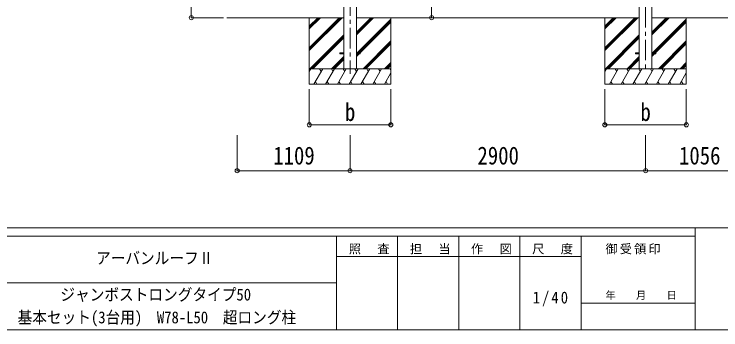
# Model space of a CAD drawing. Units: millimetres at full size, sheet at 1:40. Extents: x -11243 to 11243, y -7760 to 7760.
# Drawn here: x 438 to 7374, y -7760 to -4665 of the extents above; entities that cross this region are included whole.
import ezdxf
from ezdxf.enums import TextEntityAlignment as Align

# ---------------------------------------------------------------- set-up
doc = ezdxf.new("R2010")
doc.units = ezdxf.units.MM
doc.header["$LTSCALE"] = 40
doc.header["$PDMODE"] = 32
doc.header["$PDSIZE"] = 40
doc.linetypes.add('CHAIN1', pattern=[8, 5, -1, 1, -1])
for name, color, linetype, lineweight in [('0-0_0', 7, 'Continuous', 9), ('0-1_本体', 5, 'CHAIN1', 9), ('0-3_ELV2', 4, 'Continuous', 9), ('0-6_OTH_LINE', 6, 'Continuous', 9), ('F-0_240', 7, 'Continuous', 9)]:
    doc.layers.add(name, color=color, linetype=linetype, lineweight=lineweight)
doc.styles.add('ＭＳ ゴシック', font='')
doc.styles.get('ＭＳ ゴシック').set_extended_font_data('MS Gothic')

msp = doc.modelspace()

# ---------------------------------------------------------------- linework, layer by layer
at = {"layer": '0-0_0'}
for p, q in [((2526.47, -4699.69), (3672.53, -4699.69)), ((3335.03, -4699.69), (3335.03, -5349.69)), ((3335.03, -4993.86), (3629.21, -4699.69)), ((3335.03, -5008.01), (3643.35, -4699.69)), ((3335.03, -5022.15), (3657.49, -4699.69)), ((3335.03, -4810.02), (3445.36, -4699.69)), ((3335.03, -4795.88), (3431.22, -4699.69)), ((3335.03, -4781.73), (3417.08, -4699.69)), ((3797.53, -4699.69), (6572.45, -4699.69)), ((3797.53, -4868.02), (3965.86, -4699.69)), ((3797.53, -4853.88), (3951.72, -4699.69)), ((3797.53, -4839.73), (3937.58, -4699.69)), ((3804.21, -5045.19), (4135.03, -4714.37)), ((4135.03, -4699.69), (4135.03, -5349.69)), ((6234.95, -4699.69), (6234.95, -5349.69)), ((6234.95, -4993.86), (6529.13, -4699.69)), ((6234.95, -5008.01), (6543.27, -4699.69)), ((6234.95, -5022.15), (6557.41, -4699.69)), ((6234.95, -4810.02), (6345.28, -4699.69)), ((6234.95, -4795.88), (6331.14, -4699.69)), ((6234.95, -4781.73), (6317, -4699.69)), ((6697.45, -4699.69), (7791.01, -4699.69)), ((6697.45, -4868.02), (6865.78, -4699.69)), ((6697.45, -4853.88), (6851.64, -4699.69)), ((6697.45, -4839.73), (6837.5, -4699.69)), ((6704.12, -5045.19), (7034.95, -4714.37)), ((7034.95, -4699.69), (7034.95, -5349.69)), ((3818.35, -5045.19), (4135.03, -4728.51)), ((3832.49, -5045.19), (4135.03, -4742.65)), ((6718.27, -5045.19), (7034.95, -4728.51)), ((6732.41, -5045.19), (7034.95, -4742.65)), ((3341.34, -5199.69), (3672.53, -4868.5)), ((3355.48, -5199.69), (3672.53, -4882.64)), ((3369.62, -5199.69), (3672.53, -4896.78)), ((6241.26, -5199.69), (6572.45, -4868.5)), ((6255.4, -5199.69), (6572.45, -4882.64)), ((6269.54, -5199.69), (6572.45, -4896.78)), ((3861.84, -5199.69), (4135.03, -4926.5)), ((3875.98, -5199.69), (4135.03, -4940.64)), ((3890.12, -5199.69), (4135.03, -4954.78)), ((6761.76, -5199.69), (7034.95, -4926.5)), ((6775.9, -5199.69), (7034.95, -4940.64)), ((6790.04, -5199.69), (7034.95, -4954.78)), ((3797.53, -5080.15), (3823.49, -5054.19)), ((3797.53, -5066.01), (3809.35, -5054.19)), ((6697.45, -5080.15), (6723.41, -5054.19)), ((6697.45, -5066.01), (6709.27, -5054.19)), ((3672.53, -5080.63), (3553.47, -5199.69)), ((3567.61, -5199.69), (3672.53, -5094.77)), ((3581.76, -5199.69), (3672.53, -5108.91)), ((6572.45, -5080.63), (6453.39, -5199.69)), ((6467.53, -5199.69), (6572.45, -5094.77)), ((6481.67, -5199.69), (6572.45, -5108.91)), ((4135.03, -5199.69), (3335.03, -5199.69)), ((3335.03, -5227.19), (3350.91, -5199.69)), ((3379.78, -5349.69), (3466.38, -5199.69)), ((3451.38, -5225.67), (3436.38, -5199.69)), ((3495.25, -5349.69), (3581.85, -5199.69)), ((3566.85, -5225.67), (3551.85, -5199.69)), ((3610.72, -5349.69), (3697.32, -5199.69)), ((3682.32, -5225.67), (3667.32, -5199.69)), ((3726.19, -5349.69), (3812.79, -5199.69)), ((3797.79, -5225.67), (3782.79, -5199.69)), ((3841.66, -5349.69), (3928.26, -5199.69)), ((3913.26, -5225.67), (3898.26, -5199.69)), ((3957.13, -5349.69), (4043.73, -5199.69)), ((4013.73, -5199.69), (4028.73, -5225.67)), ((4073.97, -5199.69), (4135.03, -5138.63)), ((4088.11, -5199.69), (4135.03, -5152.77)), ((4102.26, -5199.69), (4135.03, -5166.91)), ((4129.2, -5199.69), (4135.03, -5209.79)), ((7034.95, -5199.69), (6234.95, -5199.69)), ((6234.95, -5227.19), (6250.83, -5199.69)), ((6279.69, -5349.69), (6366.3, -5199.69)), ((6351.3, -5225.67), (6336.3, -5199.69)), ((6395.17, -5349.69), (6481.77, -5199.69)), ((6466.77, -5225.67), (6451.76, -5199.69)), ((6510.63, -5349.69), (6597.24, -5199.69)), ((6582.24, -5225.67), (6567.24, -5199.69)), ((6626.11, -5349.69), (6712.71, -5199.69)), ((6697.71, -5225.67), (6682.71, -5199.69)), ((6741.58, -5349.69), (6828.18, -5199.69)), ((6813.18, -5225.67), (6798.18, -5199.69)), ((6857.05, -5349.69), (6943.65, -5199.69)), ((6913.65, -5199.69), (6928.65, -5225.67)), ((6973.89, -5199.69), (7034.95, -5138.63)), ((6988.03, -5199.69), (7034.95, -5152.77)), ((7002.17, -5199.69), (7034.95, -5166.91)), ((7029.12, -5199.69), (7034.95, -5209.79)), ((4072.6, -5349.69), (4135.03, -5241.55)), ((6972.52, -5349.69), (7034.95, -5241.55)), ((3394.77, -5323.71), (3409.77, -5349.69)), ((3510.25, -5323.71), (3525.24, -5349.69)), ((3625.72, -5323.71), (3640.72, -5349.69)), ((3741.19, -5323.71), (3756.19, -5349.69)), ((3856.66, -5323.71), (3871.65, -5349.69)), ((3972.13, -5323.71), (3987.12, -5349.69)), ((4087.6, -5323.71), (4102.59, -5349.69)), ((6294.69, -5323.71), (6309.69, -5349.69)), ((6410.16, -5323.71), (6425.16, -5349.69)), ((6525.63, -5323.71), (6540.63, -5349.69)), ((6641.1, -5323.71), (6656.1, -5349.69)), ((6756.57, -5323.71), (6771.57, -5349.69)), ((6872.04, -5323.71), (6887.04, -5349.69)), ((6987.51, -5323.71), (7002.51, -5349.69)), ((3335.03, -5349.69), (4135.03, -5349.69)), ((6234.95, -5349.69), (7034.95, -5349.69))]:
    msp.add_line(p, q, dxfattribs=at)
at = {"layer": '0-1_本体'}
for p, q in [((6634.95, -1397.08), (6634.95, -5234.43)), ((3735.03, -1599.86), (3735.03, -5250.3))]:
    msp.add_line(p, q, dxfattribs=at)
at = {"layer": '0-3_ELV2'}
for p, q in [((6572.45, -1698.01), (6572.45, -5199.69)), ((6697.45, -5199.69), (6697.45, -1698.01)), ((3672.53, -5199.69), (3672.53, -1900.79)), ((3797.53, -1900.79), (3797.53, -5199.69)), ((3635.03, -5045.19), (3672.53, -5045.19)), ((3635.03, -5045.19), (3635.03, -5054.19)), ((3635.03, -5054.19), (3672.53, -5054.19)), ((3797.53, -5045.19), (3835.03, -5045.19)), ((3797.53, -5054.19), (3835.03, -5054.19)), ((3835.03, -5045.19), (3835.03, -5054.19)), ((6534.95, -5045.19), (6572.45, -5045.19)), ((6534.95, -5045.19), (6534.95, -5054.19)), ((6534.95, -5054.19), (6572.45, -5054.19)), ((6697.45, -5045.19), (6734.95, -5045.19)), ((6697.45, -5054.19), (6734.95, -5054.19)), ((6734.95, -5045.19), (6734.95, -5054.19))]:
    msp.add_line(p, q, dxfattribs=at)
at = {"layer": '0-6_OTH_LINE'}
for p, q in [((2176.84, -4699.69), (2176.84, -1680.92)), ((4534.7, -1899.69), (4534.7, -4699.69)), ((2176.84, -4699.69), (2493.08, -4699.69)), ((4534.7, -4699.69), (3894.67, -4699.69)), ((3335.03, -5749.69), (3335.03, -5400.69)), ((4135.03, -5749.69), (4135.03, -5400.69)), ((6234.95, -5749.69), (6234.95, -5400.69)), ((7034.95, -5749.69), (7034.95, -5400.69)), ((3335.03, -5749.69), (4135.03, -5749.69)), ((6234.95, -5749.69), (7034.95, -5749.69)), ((2626.47, -6199.69), (2626.47, -5849.69)), ((3735.07, -6199.69), (3735.07, -5849.69)), ((6634.95, -6199.69), (6634.95, -5849.69)), ((2626.47, -6199.69), (3735.07, -6199.69)), ((3735.07, -6199.69), (6634.95, -6199.69)), ((6634.95, -6199.69), (7691.01, -6199.69))]:
    msp.add_line(p, q, dxfattribs=at)
for p in [(2176.84, -4699.69), (4534.7, -4699.69), (3335.03, -5749.69), (4135.03, -5749.69), (6234.95, -5749.69), (7034.95, -5749.69), (2626.47, -6199.69), (3735.07, -6199.69), (6634.95, -6199.69)]:
    msp.add_point(p, dxfattribs=at)
at = {"layer": 'F-0_240', "color": 5}
for p, q in [((-11242.74, -6760), (10677.26, -6760)), ((7121.58, -6760), (7121.58, -7760)), ((-11242.74, -6840), (7121.58, -6840)), ((3601.58, -6840), (3601.58, -7760)), ((4201.58, -6840), (4201.58, -7760)), ((4801.58, -6840), (4801.58, -7760)), ((5401.58, -6840), (5401.58, -7760)), ((6001.58, -6840), (6001.58, -7760)), ((3601.58, -7040), (6001.58, -7040)), ((-4598.42, -7300), (3601.58, -7300)), ((6001.58, -7500), (7121.58, -7500)), ((-11242.74, -7760), (10677.26, -7760))]:
    msp.add_line(p, q, dxfattribs=at)

# ---------------------------------------------------------------- texts
at = {"layer": '0-6_OTH_LINE', "color": 7, "style": 'ＭＳ ゴシック', "width": 0.85}
for s, p in [('b', (3685.03, -5764.69)), ('b', (6584.95, -5764.69)), ('2900', (4985.01, -6191.69)), ('1109', (2980.77, -6191.69)), ('1056', (6962.98, -6191.69))]:
    msp.add_text(s, height=176, dxfattribs=at).set_placement(p, align=Align.BOTTOM_LEFT)
at = {"layer": 'F-0_240', "style": 'ＭＳ ゴシック', "width": 0.9}
for s, p in [('アーバンルーフⅡ', (1241.58, -7150)), ('ジャンボストロングタイプ50', (891.58, -7507.84)), ('基本セット(3台用)\u3000W78-L50\u3000超ロング柱', (471.58, -7731.34))]:
    msp.add_text(s, height=117.3, dxfattribs=at).set_placement(p, align=Align.BOTTOM_LEFT)
at = {"layer": 'F-0_240', "style": 'ＭＳ ゴシック'}
msp.add_text('年\u3000\u3000月\u3000\u3000日', height=73.31, dxfattribs=at).set_placement((6241.58, -7480), align=Align.BOTTOM_LEFT)
at = {"layer": 'F-0_240', "attachment_point": 7, "style": 'ＭＳ ゴシック'}
for s, insert, char_height in [('\\T1.17;照\u3000査', (3721.58, -7020), 87.98), ('\\T1.17;担\u3000当', (4321.58, -7020), 87.98), ('\\T1.17;作\u3000図', (4921.58, -7020), 87.98), ('\\T1.17;尺\u3000度', (5521.58, -7020), 87.98), ('\\T1.17;御受領印', (6241.58, -7020), 87.98), ('\\T1.28;\\W0.9;1/40', (5526.58, -7530), 117.3)]:
    msp.add_mtext(s, dxfattribs=dict(at, insert=insert, char_height=char_height))

doc.saveas('drawing.dxf')
